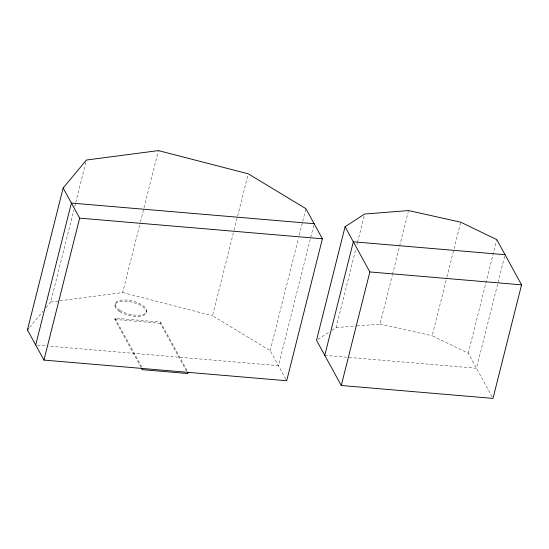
<?xml version="1.0" encoding="UTF-8"?>
<svg xmlns="http://www.w3.org/2000/svg" width="549" height="549" viewBox="0 0 549 549"><rect width="100%" height="100%" fill="white"/><g stroke="black" fill="none" stroke-linecap="round" stroke-linejoin="round"><path stroke-width="0.41" stroke-dasharray="2.75 2.06" d="M45.848 307.831L50.714 301.984L73.889 209.842M74.726 206.52L75.563 203.205M75.769 202.375L86.419 160.04M114.919 305.594L115.221 304.414M141.038 367.405L114.762 319.415L115.064 318.235L160.576 322.105L188.081 372.346M60.033 300.763L122.688 292.542L140.228 222.812M140.434 221.981L143.776 208.702M143.989 207.872L158.393 150.598M146.363 311.99L146.665 310.809M186.55 371.282L160.281 323.292L160.576 322.105M285.905 379.304L270.19 350.598L212.545 315.75L233.84 231.088M234.046 230.257L237.388 216.972M237.6 216.141L248.038 174.637M270.19 350.598L298.375 238.534M299.212 235.212L305.896 208.654M313.726 225.385L278.439 365.668L48.525 346.103M331.891 330.292L336.084 327.575L355.889 248.827M356.932 244.689L357.351 243.029M357.557 242.198L364.227 215.675M357.2 325.914L379.997 324.123L392.302 275.221M392.508 274.39L399.391 247.043M399.597 246.213L408.353 211.399M492.185 396.934L468.235 353.185L432.166 335.748L446.762 277.732M446.968 276.902L453.851 249.548M454.057 248.718L460.728 222.194M468.235 353.185L496.797 239.632M504.627 256.362L476.484 368.262L347.785 357.31M29.612 327.334L43.138 311.084M317.919 339.371L329.098 332.111M50.714 301.984L59.182 300.873M336.084 327.575L356.349 325.982M114.762 319.415L160.281 323.292M324.775 355.347L346.934 357.234M37.414 345.156L47.667 346.028M379.997 324.123L432.166 335.748M122.688 292.542L212.545 315.75M115.064 318.235L141.745 366.972M119.565 311.448A16.12 6.76 14.1 0 0 145.849 313.678A16.12 6.76 14.1 0 0 126.517 301.257A16.12 6.76 14.1 0 0 119.565 311.448M119.867 310.26A16.12 6.76 14.1 0 0 146.144 312.498A16.12 6.76 14.1 0 0 126.819 300.077A16.12 6.76 14.1 0 0 119.867 310.26"/><path stroke-width="0.82" d="M27.45 329.935L63.156 187.998L86.419 160.04L158.393 150.598L248.244 173.813L305.896 208.654L322.393 238.794L286.695 380.738L43.954 360.082L27.45 329.935L28.534 328.638M35.699 345.012L71.404 203.068L314.145 223.724M43.954 360.082L79.653 218.138L63.156 187.998M188.081 372.346L187.785 373.533L142.266 369.655L142.568 368.475M345.081 226.723L316.519 340.277L341.272 385.494L492.988 398.402L521.55 284.849L496.797 239.632L460.728 222.194L408.559 210.569L364.646 214.021L345.081 226.723L369.841 271.94L341.272 385.494M324.775 355.347L353.336 241.793L505.046 254.709M79.653 218.138L322.393 238.794M369.841 271.94L521.55 284.849M141.45 368.159L142.266 369.655"/></g></svg>
